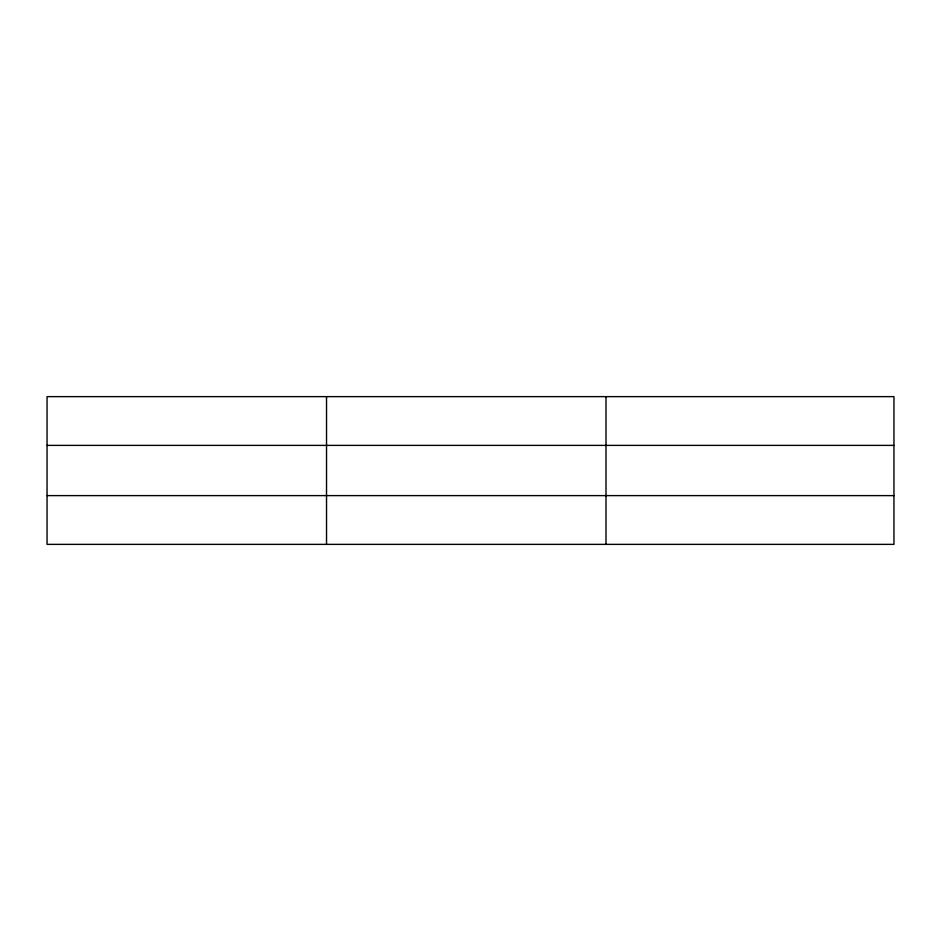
<?xml version="1.0" encoding="UTF-8"?>
<svg xmlns="http://www.w3.org/2000/svg" width="941" height="941" viewBox="0 0 941 941"><rect width="100%" height="100%" fill="white"/><g stroke="black" fill="none" stroke-linecap="round" stroke-linejoin="round"><path stroke-width="1.41" d="M326.527 396.632L326.527 544.369M606.004 396.632L606.004 544.369M893.95 495.613L893.95 544.369L47.05 544.369L47.05 396.632L893.95 396.632L893.95 495.613L47.05 495.613M47.05 445.387L893.95 445.387"/></g></svg>
